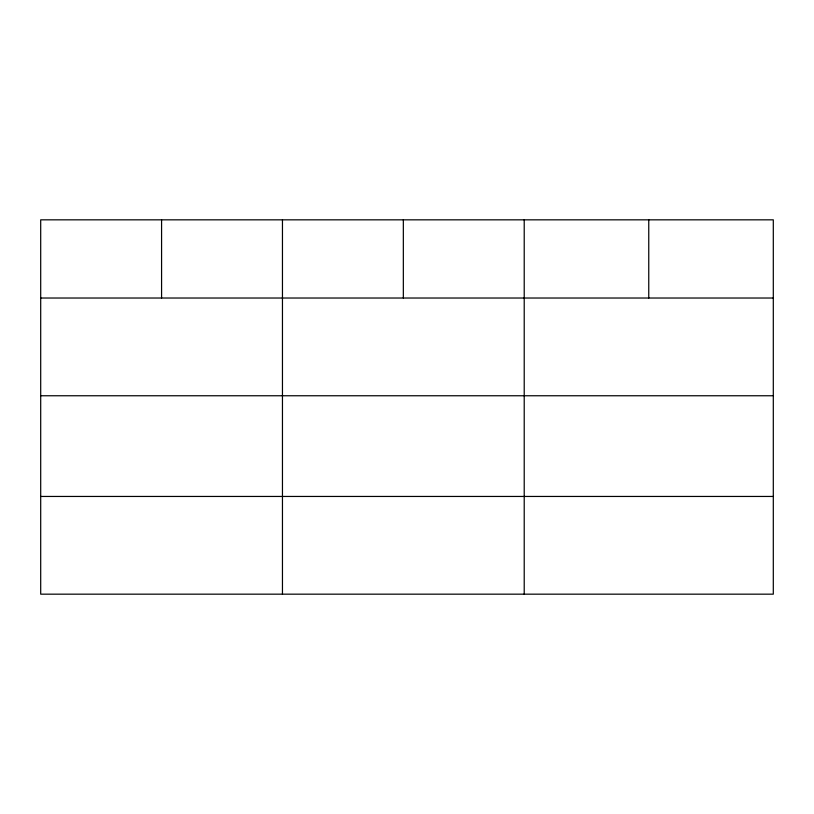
<?xml version="1.0" encoding="UTF-8"?>
<svg xmlns="http://www.w3.org/2000/svg" width="814" height="814" viewBox="0 0 814 814"><rect width="100%" height="100%" fill="white"/><g stroke="black" fill="none" stroke-linecap="round" stroke-linejoin="round"><path stroke-width="1.22" d="M773.3 395.757L773.3 219.831L40.7 219.831L40.7 594.169L773.3 594.169L773.3 395.757L40.7 395.757M40.7 298.026L773.3 298.026M40.7 496.448L773.3 496.448M648.758 219.831L648.758 298.026M524.216 219.831L524.216 594.169M403.337 219.831L403.337 298.026M282.458 219.831L282.458 594.169M161.579 219.831L161.579 298.026"/></g></svg>
